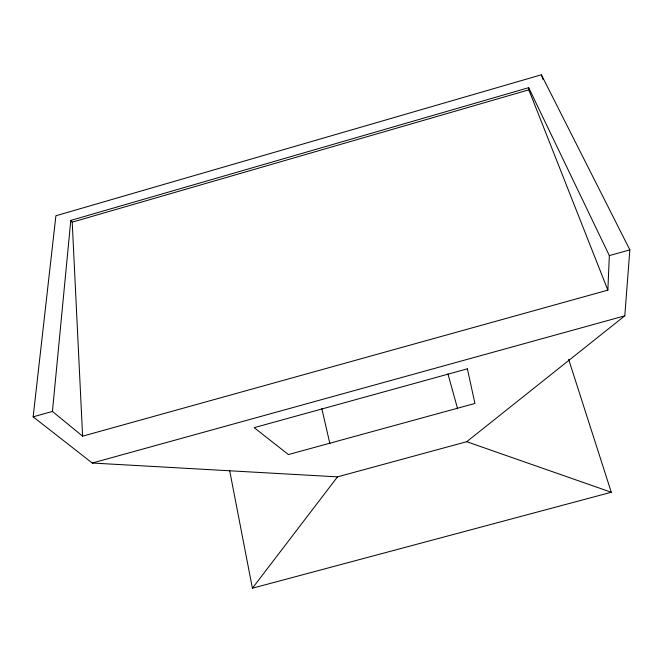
<?xml version="1.0" encoding="UTF-8"?>
<svg xmlns="http://www.w3.org/2000/svg" width="663" height="663" viewBox="0 0 663 663"><rect width="100%" height="100%" fill="white"/><g stroke="black" fill="none" stroke-linecap="round" stroke-linejoin="round"><path stroke-width="0.99" d="M607.863 290.137L609.338 255.603L528.676 87.69L70.792 220.414L52.435 411.433L82.602 436.171L607.863 290.137L528.834 89.845L528.676 87.69M624.795 315.828L629.85 249.86L541.389 74.786L55.899 215.757L33.15 416.828L92.265 463.031L337.5 476.863L466.711 441.707L624.795 315.828L92.265 463.031M229.613 470.374L252.404 588.214L337.5 476.863M70.792 220.414L72.217 222.155L528.834 89.845M33.15 416.828L52.435 411.433M609.338 255.603L629.85 249.86M252.404 588.214L611.286 492.261L568.622 359.288M466.711 441.707L611.286 492.261M541.389 74.786L543.08 79.668M447.931 373.849L457.603 408.781M321.837 408.64L329.901 443.754M72.217 222.155L82.602 436.171M467.382 368.819L254.186 427.652L288.413 454.561L474.932 403.46L467.382 368.819"/></g></svg>
